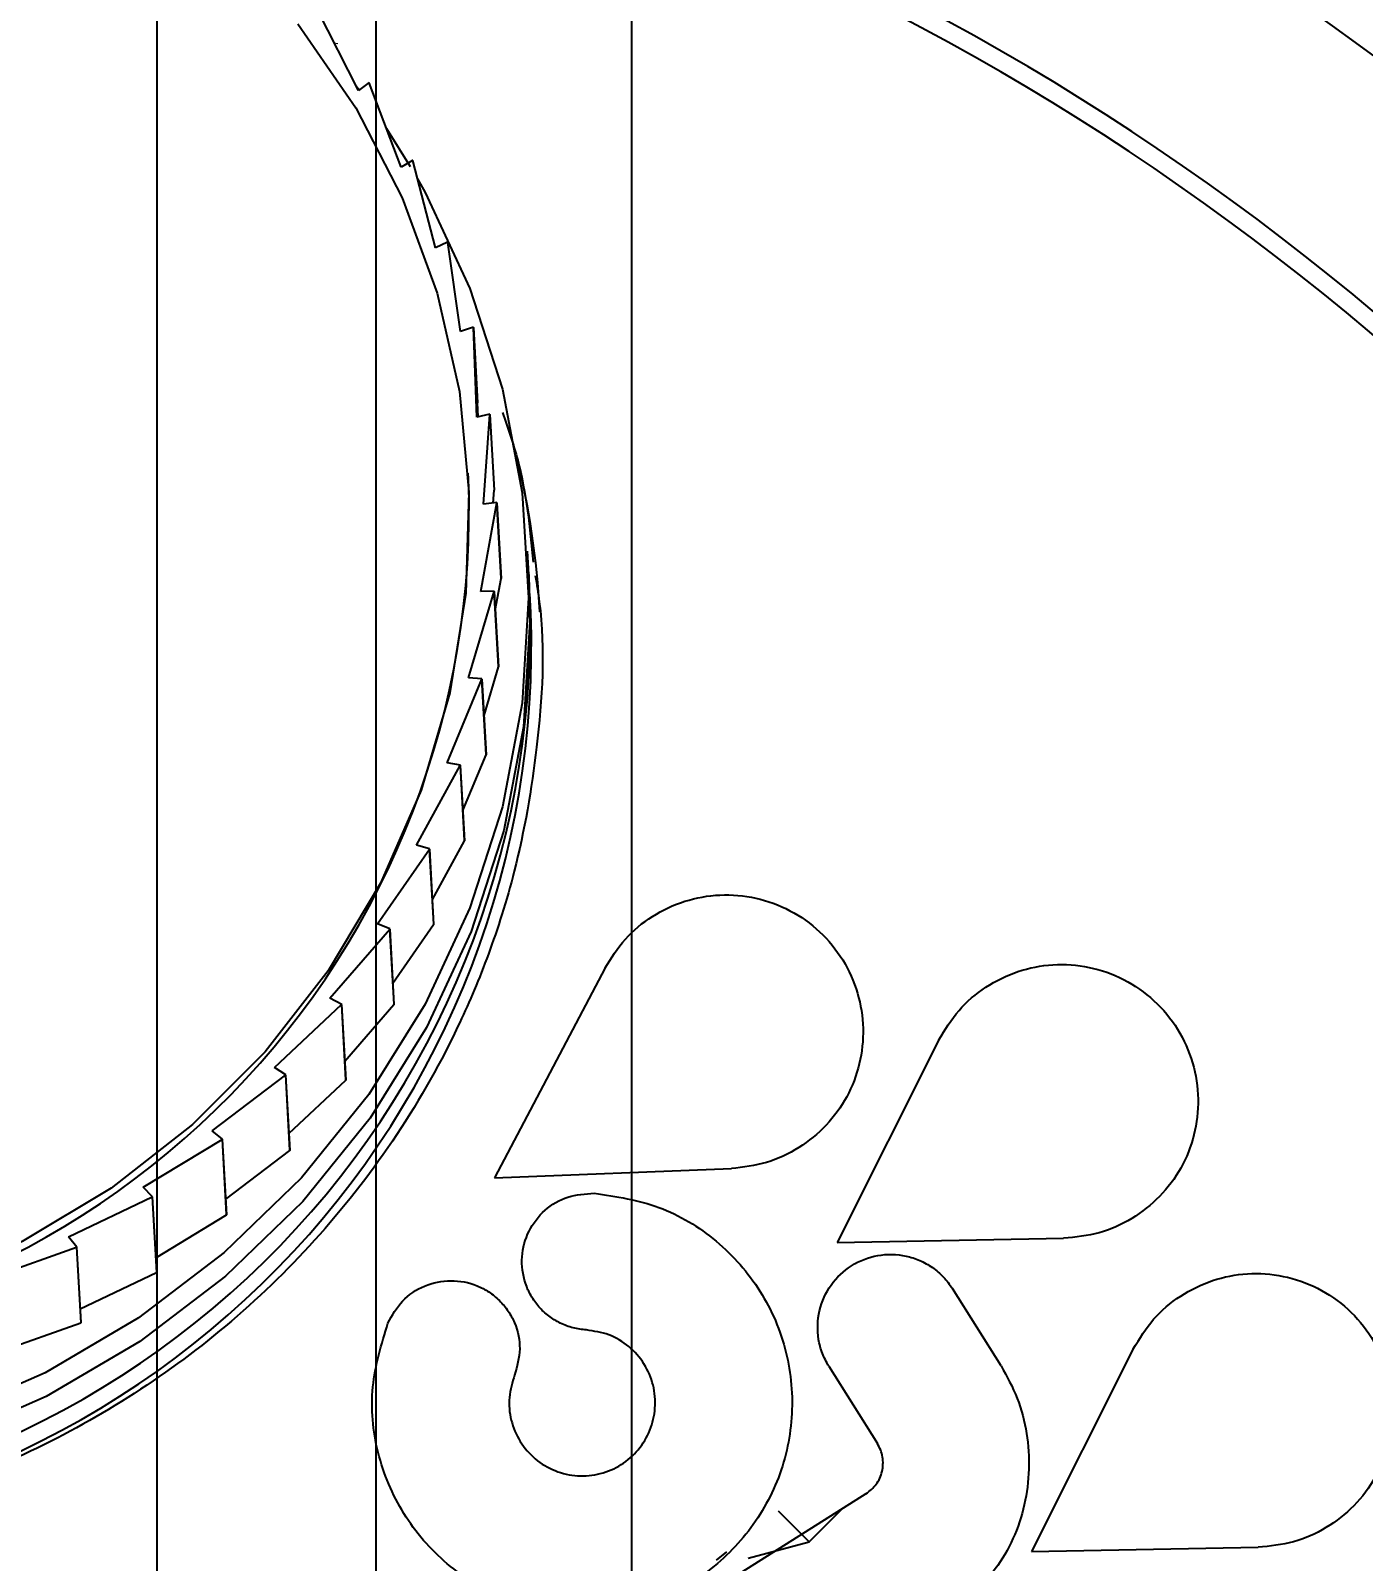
# Model space of a CAD drawing. Header units: inches. Extents: x -347369 to -260369, y 119522 to 149869.
# Drawn here: x -263136.63 to -263100.13, y 139478.44 to 139520.36 of the extents above; entities that cross this region are included whole.
import ezdxf

# ---------------------------------------------------------------- set-up
doc = ezdxf.new("R2010")
doc.units = ezdxf.units.IN
doc.header["$LTSCALE"] = 300
doc.linetypes.add('DOT2', pattern=[0.635, 0, -0.635])
doc.layers.add('INCASTELLATURA MOT', color=4, linetype='Continuous')
doc.layers.add('QUOTE', color=7, linetype='Continuous')
doc.styles.get("Standard").update_dxf_attribs({"font": 'romans.shx'})
doc.dimstyles.new('sc1a100_pollici', dxfattribs={"dimscale": 100, "dimtxt": 3, "dimasz": 3, "dimexe": 0, "dimexo": 0, "dimgap": 1, "dimtad": 1, "dimzin": 12, "dimdsep": 46, "dimtxsty": 'Standard', "dimblk": 'CLOSEDBLANK', "dimcen": 1, "dimclrd": 253, "dimclre": 253, "dimclrt": 2, "dimadec": 0, "dimazin": 3, "dimtfac": 1, "dimtmove": 0, "dimatfit": 1, "dimldrblk": 'CLOSEDBLANK', "dimfxl": 1, "dimtolj": 1, "dimtzin": 0, "dimarcsym": 0})

# ---------------------------------------------------------------- blocks, each defined once
blk = doc.blocks.new('_ClosedBlank')
at = {"color": 0, "linetype": 'ByBlock', "lineweight": -2}
for p, q in [((-1, 0.16667), (0, 0)), ((-1, 0.16667), (-1, -0.16667)), ((0, 0), (-1, -0.16667))]:
    blk.add_line(p, q, dxfattribs=at)
blk = doc.blocks.new('*D12')
at = {"layer": 'Defpoints', "color": 0, "transparency": 16777216}
for p in [(-263135.166, 139932.656), (-261590.132, 139932.656), (-262190.132, 138999.656)]:
    blk.add_point(p, dxfattribs=at)
at = {"layer": 'QUOTE', "color": 253, "lineweight": -2, "transparency": 16777216}
for p, q in [((-261590.132, 140232.656), (-261590.132, 140532.656)), ((-263135.166, 139932.656), (-261590.132, 139932.656)), ((-261590.132, 139932.656), (-261590.132, 138999.656)), ((-262190.132, 138999.656), (-261590.132, 138999.656)), ((-261590.132, 138699.656), (-261590.132, 135456.799))]:
    blk.add_line(p, q, dxfattribs=at)
at = {"layer": 'QUOTE', "color": 253, "lineweight": -2, "transparency": 16777216, "xscale": 300, "yscale": 300, "zscale": 300}
for p, rotation in [((-261590.132, 139932.656), 270), ((-261590.132, 138999.656), 90)]:
    blk.add_blockref('_ClosedBlank', p, dxfattribs=dict(at, rotation=rotation))
at = {"layer": 'QUOTE', "color": 2, "transparency": 16777216, "char_height": 300, "attachment_point": 5, "rotation": 90}
for s, insert in [('\\A1;[3\'-0 3/4"]', (-261261.561, 136928.227)), ('\\A1;933', (-261840.132, 136928.227))]:
    blk.add_mtext(s, dxfattribs=dict(at, insert=insert))
blk = doc.blocks.new('*U45')
at = {"layer": 'INCASTELLATURA MOT', "linetype": 'Continuous'}
blk.add_line((-3.004, 420.5), (-3.004, 658), dxfattribs=at)
blk = doc.blocks.new('*U46')
at = {"layer": 'INCASTELLATURA MOT'}
for p, q in [((2.995, 420.5), (2.995, 658)), ((9.995, 658), (9.995, 408))]:
    blk.add_line(p, q, dxfattribs=at)
blk = doc.blocks.new('A$C11159156')
at = {"layer": 'INCASTELLATURA MOT', "color": 40, "linetype": 'Continuous', "lineweight": 25}
for p, q in [((-336.485, 569.064), (-337.603, 571.273)), ((-336.569, 569.23), (-336.459, 569.083)), ((-336.191, 569.282), (-336.485, 569.064)), ((-336.186, 569.274), (-336.191, 569.282)), ((-335.313, 566.964), (-336.186, 569.274)), ((-335.714, 568.024), (-335.064, 566.986)), ((-334.998, 567.15), (-335.313, 566.964)), ((-334.994, 567.143), (-334.998, 567.15)), ((-334.376, 564.756), (-334.994, 567.143)), ((-334.042, 564.91), (-334.376, 564.756)), ((-334.039, 564.902), (-334.042, 564.91)), ((-333.684, 562.464), (-334.039, 564.902)), ((-333.335, 562.584), (-333.684, 562.464)), ((-333.333, 562.576), (-333.335, 562.584)), ((-333.243, 560.115), (-333.333, 562.576)), ((-333.333, 562.576), (-333.218, 560.508)), ((-333.204, 560.124), (-333.218, 560.508)), ((-332.883, 560.198), (-333.243, 560.115)), ((-333.059, 557.732), (-332.882, 560.19)), ((-332.882, 560.19), (-332.883, 560.198)), ((-332.882, 560.19), (-332.767, 558.122)), ((-333.469, 558.434), (-333.477, 558.579)), ((-332.793, 557.766), (-332.767, 558.122)), ((-333.134, 555.343), (-332.692, 557.771)), ((-332.692, 557.779), (-333.059, 557.732)), ((-332.692, 557.771), (-332.692, 557.779)), ((-332.577, 555.712), (-332.692, 557.779)), ((-332.692, 557.771), (-332.577, 555.703)), ((-331.82, 555.804), (-331.856, 556.451)), ((-332.735, 554.832), (-332.577, 555.703)), ((-333.467, 552.974), (-332.765, 555.345)), ((-332.764, 555.353), (-333.134, 555.343)), ((-332.765, 555.345), (-332.764, 555.353)), ((-332.765, 555.345), (-332.65, 553.277)), ((-332.649, 553.286), (-332.764, 555.353)), ((-331.763, 554.771), (-331.792, 555.288)), ((-333.099, 552.947), (-333.467, 552.974)), ((-333.043, 551.949), (-332.65, 553.277)), ((-334.054, 550.651), (-333.1, 552.938)), ((-333.1, 552.938), (-333.099, 552.947)), ((-333.1, 552.938), (-332.985, 550.871)), ((-332.983, 550.879), (-333.099, 552.947)), ((-333.622, 549.344), (-332.985, 550.871)), ((-334.889, 548.398), (-333.693, 550.578)), ((-333.691, 550.586), (-334.054, 550.651)), ((-333.693, 550.578), (-333.691, 550.586)), ((-333.693, 550.578), (-333.578, 548.511)), ((-333.576, 548.519), (-333.691, 550.586)), ((-334.535, 548.297), (-334.889, 548.398)), ((-334.458, 546.907), (-333.578, 548.511)), ((-335.963, 546.242), (-334.539, 548.29)), ((-334.539, 548.29), (-334.535, 548.297)), ((-334.539, 548.29), (-334.423, 546.222)), ((-334.42, 546.23), (-334.535, 548.297)), ((-337.264, 544.205), (-335.627, 546.098)), ((-335.622, 546.106), (-335.963, 546.242)), ((-335.627, 546.098), (-335.622, 546.106)), ((-335.627, 546.098), (-335.511, 544.031)), ((-335.507, 544.038), (-335.622, 546.106)), ((-335.539, 544.618), (-334.423, 546.222)), ((-329.729, 545.033), (-332.759, 539.289)), ((-336.94, 544.035), (-337.264, 544.205)), ((-338.778, 542.309), (-336.945, 544.028)), ((-336.945, 544.028), (-336.94, 544.035)), ((-336.945, 544.028), (-336.83, 541.96)), ((-336.825, 541.967), (-336.94, 544.035)), ((-336.853, 542.479), (-335.511, 544.031)), ((-320.588, 543.061), (-323.373, 537.516)), ((-340.488, 540.576), (-338.48, 542.101)), ((-338.474, 542.107), (-338.778, 542.309)), ((-338.48, 542.101), (-338.474, 542.107)), ((-338.48, 542.101), (-338.365, 540.034)), ((-338.359, 540.04), (-338.474, 542.107)), ((-338.385, 540.503), (-336.83, 541.96)), ((-340.208, 540.345), (-340.488, 540.576)), ((-342.375, 539.025), (-340.214, 540.339)), ((-340.214, 540.339), (-340.208, 540.345)), ((-340.214, 540.339), (-340.099, 538.272)), ((-340.093, 538.277), (-340.208, 540.345)), ((-340.116, 538.704), (-338.365, 540.034)), ((-332.759, 539.289), (-326.269, 539.536)), ((-344.42, 537.672), (-342.129, 538.761)), ((-342.122, 538.766), (-342.375, 539.025)), ((-342.129, 538.761), (-342.122, 538.766)), ((-342.129, 538.761), (-342.014, 536.694)), ((-342.007, 536.699), (-342.122, 538.766)), ((-342.029, 537.098), (-340.099, 538.272)), ((-344.195, 537.389), (-344.42, 537.672)), ((-323.373, 537.516), (-317.169, 537.629)), ((-346.598, 536.532), (-344.203, 537.384)), ((-344.203, 537.384), (-344.195, 537.389)), ((-344.203, 537.384), (-344.088, 535.317)), ((-344.08, 535.321), (-344.195, 537.389)), ((-344.101, 535.701), (-342.014, 536.694)), ((-318.884, 534.139), (-320.215, 536.254)), ((-346.311, 534.526), (-344.088, 535.317)), ((-315.261, 534.598), (-318.046, 529.053)), ((-323.601, 534.124), (-322.269, 532.008)), ((-322.583, 530.629), (-330.199, 525.835)), ((-324.984, 530.163), (-324.137, 529.317)), ((-324.137, 529.317), (-323.237, 530.217)), ((-325.81, 528.868), (-324.137, 529.317)), ((-318.046, 529.053), (-311.842, 529.166)), ((-326.679, 528.815), (-326.397, 529.04))]:
    blk.add_line(p, q, dxfattribs=at)
at = {"layer": 'INCASTELLATURA MOT', "color": 40, "linetype": 'Continuous', "lineweight": 25, "flags": 128}
for points in [[(-338.139, 570.89), (-336.558, 568.59), (-335.282, 566.12), (-334.331, 563.515), (-333.719, 560.816), (-333.455, 558.063), (-333.543, 555.299), (-333.982, 552.565), (-334.765, 549.902), (-335.881, 547.351), (-337.312, 544.951), (-339.037, 542.738), (-341.03, 540.745), (-343.259, 539.003), (-345.693, 537.539), (-348.293, 536.373), (-351.021, 535.525), (-353.834, 535.006), (-355.442, 534.862)], [(-334.864, 566.642), (-334.655, 566.266), (-333.429, 563.638), (-332.54, 560.884), (-332.001, 558.047), (-331.821, 555.165), (-332.001, 552.283), (-332.54, 549.441), (-333.429, 546.681), (-334.655, 544.044), (-336.201, 541.567), (-338.044, 539.287), (-340.157, 537.238), (-342.51, 535.449), (-345.067, 533.945), (-347.792, 532.75)], [(-331.82, 555.804), (-331.785, 554.519), (-331.965, 551.637), (-332.504, 548.795), (-333.393, 546.035), (-334.619, 543.398), (-336.165, 540.921), (-338.008, 538.641), (-340.121, 536.592), (-342.474, 534.803), (-345.031, 533.299), (-347.756, 532.104)], [(-332.577, 555.703), (-332.577, 555.704), (-332.577, 555.705), (-332.577, 555.706), (-332.577, 555.708), (-332.577, 555.709), (-332.577, 555.71), (-332.577, 555.711), (-332.577, 555.712)], [(-332.65, 553.277), (-332.65, 553.278), (-332.65, 553.279), (-332.65, 553.28), (-332.65, 553.282), (-332.65, 553.283), (-332.649, 553.284), (-332.649, 553.285), (-332.649, 553.286)], [(-332.985, 550.871), (-332.985, 550.872), (-332.985, 550.873), (-332.984, 550.874), (-332.984, 550.875), (-332.984, 550.876), (-332.984, 550.877), (-332.984, 550.878), (-332.983, 550.879)], [(-333.578, 548.511), (-333.578, 548.512), (-333.578, 548.513), (-333.577, 548.514), (-333.577, 548.515), (-333.577, 548.516), (-333.576, 548.517), (-333.576, 548.518), (-333.576, 548.519)], [(-334.423, 546.222), (-334.423, 546.223), (-334.423, 546.224), (-334.422, 546.225), (-334.422, 546.226), (-334.421, 546.227), (-334.421, 546.228), (-334.421, 546.229), (-334.42, 546.23)], [(-335.511, 544.031), (-335.511, 544.032), (-335.51, 544.033), (-335.51, 544.034), (-335.509, 544.035), (-335.509, 544.035), (-335.508, 544.036), (-335.508, 544.037), (-335.507, 544.038)], [(-336.83, 541.96), (-336.829, 541.961), (-336.829, 541.962), (-336.828, 541.963), (-336.827, 541.964), (-336.827, 541.965), (-336.826, 541.966), (-336.826, 541.966), (-336.825, 541.967)], [(-338.365, 540.034), (-338.364, 540.034), (-338.363, 540.035), (-338.363, 540.036), (-338.362, 540.037), (-338.361, 540.038), (-338.36, 540.038), (-338.36, 540.039), (-338.359, 540.04)], [(-340.099, 538.272), (-340.098, 538.272), (-340.097, 538.273), (-340.097, 538.274), (-340.096, 538.274), (-340.095, 538.275), (-340.094, 538.276), (-340.093, 538.277), (-340.093, 538.277)], [(-342.014, 536.694), (-342.013, 536.694), (-342.012, 536.695), (-342.011, 536.696), (-342.01, 536.696), (-342.009, 536.697), (-342.008, 536.697), (-342.007, 536.698), (-342.007, 536.699)], [(-344.088, 535.317), (-344.087, 535.318), (-344.086, 535.318), (-344.085, 535.319), (-344.084, 535.319), (-344.083, 535.32), (-344.082, 535.32), (-344.081, 535.321), (-344.08, 535.321)]]:
    blk.add_lwpolyline(points, dxfattribs=at)
at = {"layer": 'INCASTELLATURA MOT', "color": 40, "linetype": 'DOT2', "lineweight": 18, "flags": 128}
blk.add_lwpolyline([(-345.757, 576.791), (-343.335, 575.323), (-341.123, 573.572), (-339.157, 571.567), (-337.468, 569.338), (-336.082, 566.921), (-335.021, 564.354), (-334.302, 561.678), (-333.936, 558.934), (-333.929, 556.167), (-334.282, 553.419), (-334.987, 550.734), (-336.036, 548.155), (-337.41, 545.721), (-339.088, 543.472), (-341.044, 541.443), (-343.247, 539.665), (-345.662, 538.168), (-348.251, 536.974), (-350.973, 536.102), (-353.786, 535.567), (-356.644, 535.376), (-359.503, 535.532), (-362.319, 536.034), (-365.045, 536.873), (-367.64, 538.035), (-370.062, 539.504), (-372.274, 541.254), (-374.24, 543.26), (-375.929, 545.489), (-377.315, 547.906), (-378.376, 550.473), (-379.095, 553.149), (-379.461, 555.892), (-379.467, 558.66), (-379.115, 561.408), (-378.409, 564.093), (-377.361, 566.672), (-375.987, 569.106), (-374.309, 571.355), (-372.353, 573.384), (-370.15, 575.161), (-367.735, 576.659), (-365.146, 577.853), (-362.424, 578.725), (-359.611, 579.26), (-356.753, 579.451), (-353.894, 579.295), (-351.078, 578.793), (-348.352, 577.954), (-345.757, 576.791)], dxfattribs=at)
at = {"layer": 'INCASTELLATURA MOT', "color": 40, "linetype": 'Continuous', "lineweight": 25}
for centre, radius, start, end in [((-354, 509), 76, 233.47499, 180), ((-354, 509), 70.5, 270, 87.50116), ((-354, 509), 70, 270, 85.62614), ((-354.831, 553.484), 23.354, 3.1938, 13.7788), ((-356.34, 557.565), 22.887, 269.1399, 2.1776), ((-356.144, 554.363), 24.365, 269.1543, 2.7746), ((-356.118, 553.854), 24.372, 269.162, 2.1555)]:
    blk.add_arc(centre, radius, start, end, dxfattribs=at)
at = {"layer": 'INCASTELLATURA MOT', "color": 40, "linetype": 'DOT2', "lineweight": 18}
for points, knots in [([(-420.351, 472.975), (-421.396, 475.027), (-423.487, 479.132), (-425.929, 485.721), (-427.833, 492.655), (-429.082, 499.963), (-429.614, 507.511), (-429.378, 515.193), (-428.348, 522.89), (-426.52, 530.481), (-423.918, 537.843), (-420.59, 544.86), (-416.604, 551.431), (-412.047, 557.472), (-407.018, 562.919), (-401.65, 567.705), (-395.996, 571.87), (-390.076, 575.443), (-383.855, 578.463), (-377.282, 580.936), (-370.344, 582.831), (-363.037, 584.082), (-355.489, 584.614), (-347.808, 584.378), (-340.11, 583.348), (-332.519, 581.52), (-325.157, 578.918), (-318.14, 575.59), (-311.569, 571.604), (-305.529, 567.047), (-300.08, 562.02), (-295.301, 556.647), (-291.105, 551.01), (-288.801, 547.02), (-287.649, 545.025)], [0, 0, 0, 0, 0.029124, 0.058249, 0.088734, 0.119994, 0.151901, 0.184313, 0.217069, 0.25, 0.282931, 0.315687, 0.348099, 0.380006, 0.411266, 0.441751, 0.470875, 0.5, 0.529123, 0.558249, 0.588734, 0.619994, 0.651901, 0.684313, 0.717069, 0.75, 0.782931, 0.815687, 0.848099, 0.880006, 0.911266, 0.941751, 0.970875, 1, 1, 1, 1]), ([(-337.148, 570.373), (-335.764, 569.999), (-332.181, 569.031), (-326.653, 566.68), (-320.628, 563.444), (-314.994, 559.553), (-309.807, 555.089), (-305.128, 550.093), (-301.01, 544.626), (-297.501, 538.749), (-294.639, 532.531), (-292.472, 526.041), (-290.96, 519.359), (-290.565, 514.818), (-290.368, 512.547)], [0, 0, 0, 0, 0.0540737, 0.140067, 0.2260603, 0.3120536, 0.3980469, 0.4840402, 0.5700335, 0.6560268, 0.7420201, 0.8280134, 0.9140067, 1, 1, 1, 1]), ([(-287.649, 545.025), (-286.604, 542.973), (-284.513, 538.868), (-282.071, 532.279), (-280.167, 525.345), (-278.918, 518.037), (-278.386, 510.489), (-278.622, 502.807), (-279.652, 495.11), (-281.48, 487.519), (-284.082, 480.157), (-287.41, 473.14), (-291.396, 466.569), (-295.953, 460.528), (-300.982, 455.081), (-306.35, 450.295), (-312.004, 446.13), (-317.924, 442.557), (-324.145, 439.537), (-330.718, 437.064), (-337.656, 435.169), (-344.963, 433.918), (-352.511, 433.386), (-360.192, 433.622), (-367.891, 434.652), (-375.48, 436.482), (-382.848, 439.075), (-389.842, 442.434), (-395.196, 445.55), (-398.03, 447.744), (-398.837, 448.369)], [0, 0, 0, 0, 0.033825, 0.067651, 0.103057, 0.139363, 0.176421, 0.214064, 0.252107, 0.290354, 0.328601, 0.366644, 0.404287, 0.441345, 0.477651, 0.513057, 0.546881, 0.580708, 0.614532, 0.648359, 0.683766, 0.720071, 0.757129, 0.794772, 0.832815, 0.871062, 0.909309, 0.947352, 0.984996, 1, 1, 1, 1])]:
    blk.add_open_spline(points, degree=3, knots=knots, dxfattribs=at)
at = {"layer": 'INCASTELLATURA MOT', "color": 40, "linetype": 'Continuous', "lineweight": 25}
for points, knots in [([(-287.355, 553.371), (-287.391, 553.407), (-287.466, 553.482), (-288.085, 554.101), (-289.113, 555.129), (-290.561, 556.577), (-292.342, 558.358), (-294.338, 560.354), (-296.414, 562.429), (-298.492, 564.508), (-300.571, 566.586), (-302.646, 568.662), (-304.642, 570.658), (-306.423, 572.439), (-307.871, 573.887), (-308.899, 574.915), (-309.518, 575.534), (-309.593, 575.609), (-309.629, 575.645)], [0, 0, 0, 0, 0.058258, 0.120006, 0.18432, 0.25, 0.31568, 0.379994, 0.441742, 0.5, 0.558258, 0.620006, 0.68432, 0.75, 0.81568, 0.879994, 0.941742, 1, 1, 1, 1]), ([(-332.539, 560.248), (-332.388, 559.815), (-331.927, 558.487), (-331.788, 557.087), (-331.695, 556.142)], [0, 0, 0, 0, 0.325589, 1, 1, 1, 1]), ([(-331.64, 555.78), (-331.6, 555.54), (-331.345, 553.988), (-331.521, 551.241), (-332, 548.391), (-332.537, 546.521), (-332.906, 545.436), (-333.295, 544.45), (-333.691, 543.559), (-334.48, 541.956), (-335.844, 539.724), (-338.046, 537.068), (-340.544, 534.786), (-343.266, 532.898), (-346.143, 531.411), (-349.112, 530.32), (-352.114, 529.613), (-355.123, 529.27), (-358.153, 529.275), (-361.215, 529.642), (-364.288, 530.395), (-367.314, 531.553), (-370.23, 533.126), (-372.404, 534.706), (-373.93, 536.057), (-374.911, 537.028), (-375.842, 538.062), (-376.718, 539.156), (-377.721, 540.57), (-378.868, 542.496), (-380.083, 545.161), (-381.037, 548.479), (-381.518, 551.258), (-381.429, 552.897), (-381.412, 553.208)], [0, 0, 0, 0, 0.0093868, 0.0605039, 0.1046996, 0.1204474, 0.1350849, 0.1486119, 0.1610284, 0.1723343, 0.2168298, 0.260265, 0.3026398, 0.3439541, 0.3842078, 0.4234007, 0.4615328, 0.498604, 0.5356857, 0.5738279, 0.6130304, 0.6532931, 0.6946159, 0.7369988, 0.7542604, 0.771692, 0.7892934, 0.8070648, 0.8250062, 0.8553623, 0.8926559, 0.9368824, 0.9880361, 1, 1, 1, 1]), ([(-329.729, 545.033), (-329.557, 545.308), (-329.212, 545.858), (-328.449, 546.48), (-327.562, 546.898), (-326.587, 547.074), (-325.592, 546.985), (-324.644, 546.643), (-323.822, 546.054), (-323.181, 545.275), (-322.776, 544.357), (-322.619, 543.376), (-322.727, 542.398), (-323.072, 541.485), (-323.647, 540.696), (-324.402, 540.083), (-325.29, 539.653), (-325.942, 539.575), (-326.269, 539.536)], [0, 0, 0, 0, 0.062674, 0.125319, 0.188046, 0.250384, 0.312929, 0.37551, 0.437904, 0.500331, 0.5629, 0.625376, 0.687726, 0.750166, 0.812593, 0.875083, 0.937508, 1, 1, 1, 1]), ([(-320.588, 543.061), (-320.418, 543.342), (-320.077, 543.903), (-319.317, 544.535), (-318.439, 544.972), (-317.466, 545.167), (-316.466, 545.091), (-315.506, 544.758), (-314.667, 544.169), (-314.009, 543.379), (-313.597, 542.444), (-313.442, 541.443), (-313.561, 540.45), (-313.923, 539.531), (-314.515, 538.745), (-315.284, 538.141), (-316.183, 537.727), (-316.84, 537.661), (-317.169, 537.629)], [0, 0, 0, 0, 0.062858, 0.125525, 0.187984, 0.250235, 0.312705, 0.375363, 0.437893, 0.50027, 0.562819, 0.625329, 0.68766, 0.750109, 0.812541, 0.875038, 0.9375, 1, 1, 1, 1]), ([(-330.023, 538.862), (-329.421, 538.772), (-328.219, 538.59), (-326.624, 537.618), (-325.405, 536.233), (-324.68, 534.533), (-324.528, 532.707), (-324.935, 530.93), (-325.874, 529.38), (-327.232, 528.179), (-328.905, 527.466), (-330.725, 527.284), (-332.52, 527.698), (-334.112, 528.637), (-335.32, 530.043), (-336.032, 531.737), (-336.204, 533.579), (-335.851, 534.729), (-335.674, 535.305)], [0, 0, 0, 0, 0.062584, 0.125134, 0.187667, 0.250057, 0.312608, 0.375005, 0.437551, 0.500043, 0.562577, 0.625099, 0.687608, 0.750114, 0.812552, 0.875079, 0.937412, 1, 1, 1, 1]), ([(-330.239, 535.118), (-330.362, 535.133), (-330.608, 535.161), (-330.959, 535.298), (-331.279, 535.492), (-331.551, 535.747), (-331.767, 536.051), (-331.967, 536.503), (-332.052, 537.126), (-331.85, 537.842), (-331.406, 538.428), (-330.763, 538.817), (-330.27, 538.847), (-330.023, 538.862)], [0, 0, 0, 0, 0.0625854, 0.1258258, 0.1889229, 0.2510969, 0.3131567, 0.3764777, 0.5010161, 0.6256064, 0.7503774, 0.8749656, 1, 1, 1, 1]), ([(-323.601, 534.124), (-323.664, 534.239), (-323.793, 534.472), (-323.924, 534.987), (-323.907, 535.658), (-323.576, 536.378), (-323.006, 536.922), (-322.27, 537.204), (-321.606, 537.197), (-321.104, 537.034), (-320.758, 536.836), (-320.447, 536.579), (-320.292, 536.362), (-320.215, 536.254)], [0, 0, 0, 0, 0.0622885, 0.1253277, 0.2502625, 0.3752784, 0.4998508, 0.6247416, 0.7492968, 0.8113873, 0.8743211, 0.9377657, 1, 1, 1, 1]), ([(-315.261, 534.598), (-315.09, 534.881), (-314.747, 535.445), (-313.984, 536.076), (-313.107, 536.51), (-312.14, 536.703), (-311.148, 536.629), (-310.195, 536.302), (-309.358, 535.722), (-308.696, 534.938), (-308.276, 534.001), (-308.114, 532.994), (-308.232, 531.992), (-308.598, 531.064), (-309.193, 530.274), (-309.965, 529.672), (-310.863, 529.262), (-311.515, 529.198), (-311.842, 529.166)], [0, 0, 0, 0, 0.062803, 0.125415, 0.187894, 0.250175, 0.312645, 0.375314, 0.437882, 0.500266, 0.562844, 0.625334, 0.687602, 0.750133, 0.812604, 0.875013, 0.937444, 1, 1, 1, 1]), ([(-335.674, 535.305), (-335.556, 535.519), (-335.319, 535.948), (-334.689, 536.364), (-333.959, 536.514), (-333.339, 536.4), (-332.902, 536.168), (-332.614, 535.93), (-332.373, 535.644), (-332.14, 535.21), (-332.008, 534.59), (-332.139, 534.118), (-332.205, 533.881)], [0, 0, 0, 0, 0.125005, 0.250013, 0.375332, 0.499764, 0.56174, 0.625047, 0.688339, 0.750343, 0.87478, 1, 1, 1, 1]), ([(-332.205, 533.881), (-332.267, 533.681), (-332.389, 533.28), (-332.329, 532.639), (-332.081, 532.05), (-331.661, 531.561), (-331.107, 531.235), (-330.483, 531.091), (-329.851, 531.155), (-329.269, 531.402), (-328.797, 531.82), (-328.469, 532.36), (-328.329, 532.978), (-328.381, 533.614), (-328.635, 534.205), (-329.058, 534.687), (-329.613, 535.023), (-330.03, 535.087), (-330.239, 535.118)], [0, 0, 0, 0, 0.062667, 0.125025, 0.187569, 0.250014, 0.312516, 0.374973, 0.437466, 0.499983, 0.562478, 0.625027, 0.687543, 0.750062, 0.812514, 0.875047, 0.937431, 1, 1, 1, 1]), ([(-318.884, 534.139), (-318.723, 533.846), (-318.403, 533.261), (-318.074, 531.973), (-318.122, 530.308), (-318.931, 528.466), (-319.944, 527.652), (-320.452, 527.244)], [0, 0, 0, 0, 0.126042, 0.251496, 0.500666, 0.749605, 1, 1, 1, 1]), ([(-322.583, 530.629), (-322.481, 530.71), (-322.278, 530.874), (-322.117, 531.242), (-322.106, 531.576), (-322.172, 531.834), (-322.237, 531.95), (-322.269, 532.008)], [0, 0, 0, 0, 0.2500439, 0.499765, 0.7493452, 0.8747353, 1, 1, 1, 1])]:
    blk.add_open_spline(points, degree=3, knots=knots, dxfattribs=at)

msp = doc.modelspace()

# ---------------------------------------------------------------- block references
for name, p in [('*U45', (-263130.166, 138999.656)), ('A$C11159156', (-262791.171, 138949.656)), ('*U46', (-263130.166, 138999.656))]:
    msp.add_blockref(name, p)

# ---------------------------------------------------------------- dimensions: what is measured, and where the dimension line sits
at = {"layer": 'QUOTE'}
dim = msp.add_linear_dim(base=(-261590.132, 139932.656), p1=(-262190.132, 138999.656), p2=(-263135.166, 139932.656), angle=90, dimstyle='sc1a100_pollici', override={"dimpost": '\\X'}, dxfattribs=at)
dim.commit()
dim.dimension.update_dxf_attribs({"geometry": '*D12', "text_midpoint": (-261590.132, 136928.227), "dimtype": 160})

doc.saveas('drawing.dxf')
